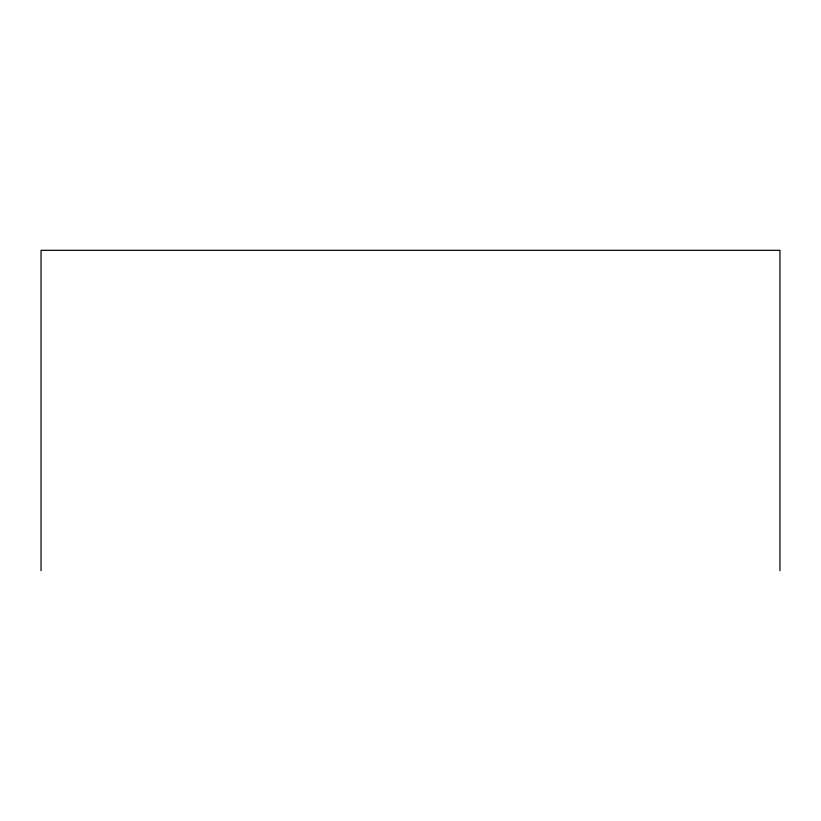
<?xml version="1.0" encoding="UTF-8"?>
<svg xmlns="http://www.w3.org/2000/svg" width="821" height="821" viewBox="0 0 821 821"><rect width="100%" height="100%" fill="white"/><g stroke="black" fill="none" stroke-linecap="round" stroke-linejoin="round"><path stroke-width="1.23" d="M779.95 570.677L779.95 250.323L41.05 250.323L41.05 570.677"/></g></svg>
